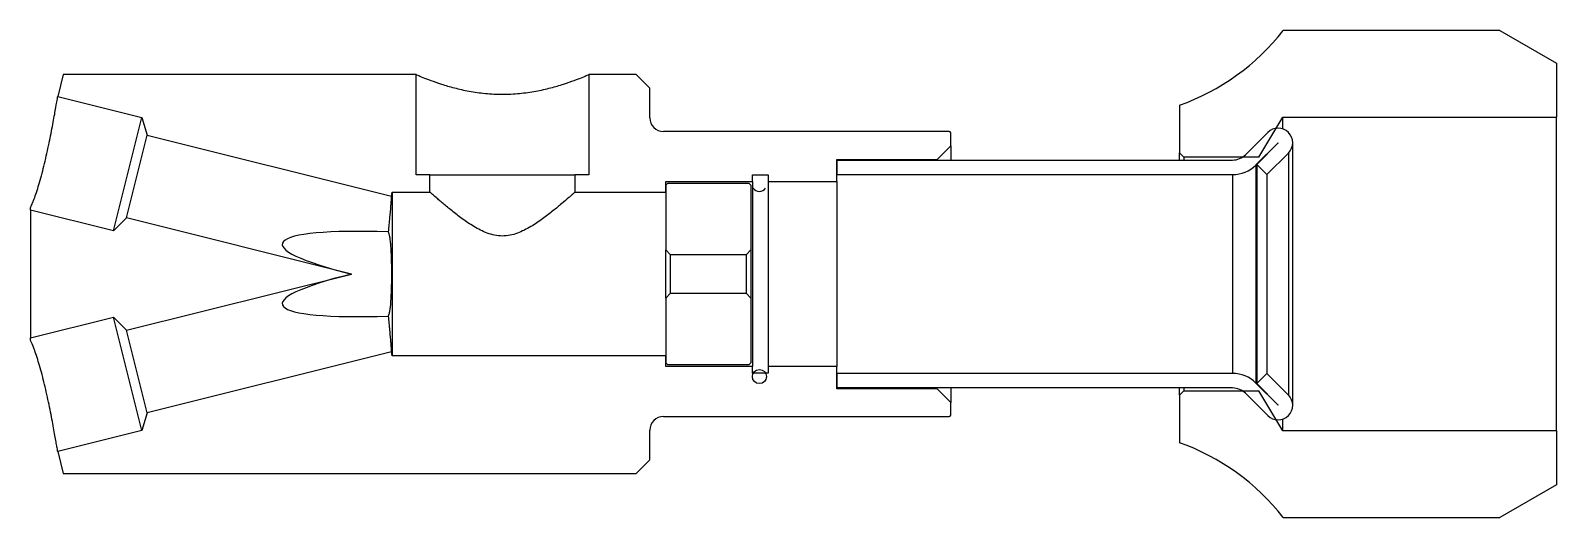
# Model space of a CAD drawing. Header units: inches. Extents: x 0.18 to 3.52, y 0.21 to 1.28.
import ezdxf

# ---------------------------------------------------------------- set-up
doc = ezdxf.new("R2010")
doc.units = ezdxf.units.IN
doc.header["$MEASUREMENT"] = 0

msp = doc.modelspace()

# ---------------------------------------------------------------- linework, layer by layer
at = {"color": 7, "linetype": 'Continuous', "lineweight": 25}
for p, q in [((3.4005, 1.2798), (2.925, 1.2798)), ((3.4005, 1.2798), (3.5244, 1.2082)), ((3.5244, 1.2082), (3.5244, 1.0895)), ((0.2496, 1.1832), (0.2375, 1.1347)), ((1.0234, 1.1832), (0.2496, 1.1832)), ((1.0234, 0.9632), (1.0234, 1.1832)), ((1.5059, 1.1832), (1.4024, 1.1832)), ((1.4024, 1.1832), (1.4024, 0.9632)), ((1.5059, 1.1832), (1.5359, 1.1532)), ((1.5359, 1.0882), (1.5359, 1.1532)), ((0.2375, 1.1347), (0.4218, 1.0887)), ((2.6974, 1.1157), (2.6974, 1.0117)), ((0.3599, 0.8403), (0.4218, 1.0887)), ((0.4218, 1.0887), (0.4336, 1.0503)), ((2.8717, 1.0017), (2.9244, 1.0895)), ((2.9244, 1.0895), (3.5244, 1.0895)), ((2.9244, 1.064), (2.9244, 1.0895)), ((3.5244, 0.402), (3.5244, 1.0895)), ((0.3884, 0.8688), (0.4336, 1.0503)), ((0.4336, 1.0503), (0.9694, 0.9167)), ((2.1929, 1.0582), (1.5659, 1.0582)), ((2.1959, 1.0272), (2.1959, 1.0552)), ((2.8424, 1.0074), (2.8913, 1.0563)), ((2.1959, 1.0272), (2.1659, 0.9972)), ((2.1959, 1.0272), (2.1959, 0.9957)), ((2.7074, 1.0017), (2.6974, 1.0117)), ((2.6974, 0.9957), (2.6974, 1.0117)), ((2.865, 0.9848), (2.9139, 1.0337)), ((2.8669, 0.986), (2.9143, 1.0334)), ((2.9365, 1.0111), (2.8892, 0.9637)), ((2.9143, 1.0334), (2.9139, 1.0337)), ((2.9139, 1.0337), (2.9139, 1.033)), ((2.9365, 1.0111), (2.9365, 0.4803)), ((2.9459, 0.4577), (2.9459, 1.0337)), ((1.9459, 0.9972), (2.1659, 0.9972)), ((1.9459, 0.9487), (1.9459, 0.9972)), ((1.9459, 0.9957), (1.9459, 0.9637)), ((1.9459, 0.9957), (2.8141, 0.9957)), ((2.1659, 0.9957), (2.1659, 0.9972)), ((2.8717, 1.0017), (2.7074, 1.0017)), ((2.7074, 1.0017), (2.7074, 0.9957)), ((2.865, 0.9848), (2.865, 0.5066)), ((2.8892, 0.9637), (2.8669, 0.986)), ((2.8669, 0.986), (2.8669, 0.5054)), ((1.0539, 0.9632), (1.0234, 0.9632)), ((1.0539, 0.9632), (1.3719, 0.9632)), ((1.0539, 0.9252), (1.0539, 0.9632)), ((1.3719, 0.9632), (1.3719, 0.9252)), ((1.4024, 0.9632), (1.3719, 0.9632)), ((1.5709, 0.9487), (1.7609, 0.9487)), ((1.5709, 0.9252), (1.5709, 0.9487)), ((1.5709, 0.9402), (1.5759, 0.9452)), ((1.5709, 0.9402), (1.5709, 0.7987)), ((1.5759, 0.9452), (1.7529, 0.9452)), ((1.7529, 0.9452), (1.7579, 0.9402)), ((1.7579, 0.9402), (1.7579, 0.7987)), ((1.7609, 0.9632), (1.7959, 0.9632)), ((1.7609, 0.9487), (1.7609, 0.9632)), ((1.7609, 0.9487), (1.7609, 0.5427)), ((1.7959, 0.9632), (1.7959, 0.9487)), ((1.7959, 0.9487), (1.9459, 0.9487)), ((1.7959, 0.9487), (1.7959, 0.5427)), ((1.9459, 0.9637), (2.8141, 0.9637)), ((1.9459, 0.9487), (1.9459, 0.5427)), ((2.8141, 0.9637), (2.8141, 0.5277)), ((2.8892, 0.9637), (2.8892, 0.5277)), ((0.9694, 0.9167), (0.9709, 0.9252)), ((0.9709, 0.9252), (0.9709, 0.5662)), ((0.9709, 0.9252), (1.0539, 0.9252)), ((1.3719, 0.9252), (1.5709, 0.9252)), ((0.1779, 0.8857), (0.1779, 0.8912)), ((0.3599, 0.8403), (0.1779, 0.8857)), ((0.1779, 0.8857), (0.1779, 0.6057)), ((0.3884, 0.8688), (0.3599, 0.8403)), ((0.882, 0.7457), (0.3884, 0.8688)), ((1.5809, 0.7887), (1.5709, 0.7987)), ((1.5709, 0.6927), (1.5709, 0.7987)), ((1.5809, 0.7887), (1.7479, 0.7887)), ((1.5809, 0.7887), (1.5809, 0.7027)), ((1.7579, 0.7987), (1.7479, 0.7887)), ((1.7479, 0.7027), (1.7479, 0.7887)), ((1.7579, 0.7987), (1.7579, 0.6927)), ((0.3884, 0.6226), (0.882, 0.7457)), ((1.5709, 0.6927), (1.5809, 0.7027)), ((1.5709, 0.6927), (1.5709, 0.5512)), ((1.7479, 0.7027), (1.5809, 0.7027)), ((1.7479, 0.7027), (1.7579, 0.6927)), ((1.7579, 0.6927), (1.7579, 0.5512)), ((0.1779, 0.6057), (0.3599, 0.6511)), ((0.4218, 0.4027), (0.3599, 0.6511)), ((0.3599, 0.6511), (0.3884, 0.6226)), ((0.1779, 0.6002), (0.1779, 0.6057)), ((0.4336, 0.4412), (0.3884, 0.6226)), ((0.9694, 0.5748), (0.4336, 0.4412)), ((0.9709, 0.5662), (0.9694, 0.5748)), ((1.5709, 0.5662), (0.9709, 0.5662)), ((1.5709, 0.5427), (1.5709, 0.5662)), ((1.5759, 0.5462), (1.5709, 0.5512)), ((1.7609, 0.5427), (1.5709, 0.5427)), ((1.7529, 0.5462), (1.5759, 0.5462)), ((1.7579, 0.5512), (1.7529, 0.5462)), ((1.7609, 0.5282), (1.7609, 0.5427)), ((1.7959, 0.5427), (1.7959, 0.5282)), ((1.9459, 0.5427), (1.7959, 0.5427)), ((1.9459, 0.4942), (1.9459, 0.5427)), ((1.7959, 0.5282), (1.7609, 0.5282)), ((1.9459, 0.5277), (1.9459, 0.4957)), ((2.8141, 0.5277), (1.9459, 0.5277)), ((2.9139, 0.4577), (2.865, 0.5066)), ((2.8669, 0.5054), (2.8892, 0.5277)), ((2.9143, 0.4581), (2.8669, 0.5054)), ((2.8892, 0.5277), (2.9365, 0.4803)), ((2.8141, 0.4957), (1.9459, 0.4957)), ((2.1659, 0.4942), (1.9459, 0.4942)), ((2.1659, 0.4942), (2.1659, 0.4957)), ((2.1659, 0.4942), (2.1959, 0.4642)), ((2.1959, 0.4957), (2.1959, 0.4642)), ((2.6974, 0.4797), (2.6974, 0.4957)), ((2.6974, 0.4797), (2.7074, 0.4897)), ((2.6974, 0.4797), (2.6974, 0.3757)), ((2.7074, 0.4957), (2.7074, 0.4897)), ((2.7074, 0.4897), (2.8717, 0.4897)), ((2.8913, 0.4351), (2.8424, 0.484)), ((2.9244, 0.402), (2.8717, 0.4897)), ((0.4336, 0.4412), (0.4218, 0.4027)), ((2.1959, 0.4362), (2.1959, 0.4642)), ((2.9139, 0.4584), (2.9139, 0.4577)), ((2.9139, 0.4577), (2.9143, 0.4581)), ((0.4218, 0.4027), (0.2375, 0.3567)), ((1.5359, 0.3382), (1.5359, 0.4032)), ((1.5659, 0.4332), (2.1929, 0.4332)), ((2.9244, 0.402), (2.9244, 0.4275)), ((3.5244, 0.402), (2.9244, 0.402)), ((3.5244, 0.402), (3.5244, 0.2832)), ((0.2375, 0.3567), (0.2496, 0.3082)), ((1.5359, 0.3382), (1.5059, 0.3082)), ((0.2496, 0.3082), (1.5059, 0.3082)), ((3.5244, 0.2832), (3.4005, 0.2117)), ((2.925, 0.2117), (3.4005, 0.2117))]:
    msp.add_line(p, q, dxfattribs=at)
msp.add_circle((1.7764, 0.5207), 0.0155, dxfattribs=at)
for centre, radius, start, end in [((2.5306, 1.5871), 0.5, 289.493, 322.0783), ((1.5659, 1.0882), 0.03, 180, 270), ((2.1929, 1.0552), 0.003, 0, 90), ((2.9139, 1.0337), 0.032, 315, 135), ((2.8141, 1.0357), 0.04, 270, 315), ((2.8141, 1.0357), 0.072, 270, 315), ((1.7764, 0.9435), 0.0165, 214.6586, 325.3414), ((2.8141, 0.4557), 0.072, 45, 90), ((2.8141, 0.4557), 0.04, 45, 90), ((2.9139, 0.4577), 0.032, 225, 45), ((2.1929, 0.4362), 0.003, 270, 0), ((1.5659, 0.4032), 0.03, 90, 180), ((2.5306, -0.0956), 0.5, 37.9217, 70.507)]:
    msp.add_arc(centre, radius, start, end, dxfattribs=at)
for major_axis, start_param, end_param in [((0.5385, -0.0661), 2.190842, 3.926991), ((0.5385, 0.0661), 2.356194, 4.092344)]:
    msp.add_ellipse((1.2685, 0.7457), major_axis=major_axis, ratio=0.122785, start_param=start_param, end_param=end_param, dxfattribs=at)
for points, knots in [([(1.0234, 1.1832), (1.0234, 1.1832), (1.0247, 1.1827), (1.0296, 1.1806), (1.0333, 1.179), (1.0429, 1.1751), (1.0488, 1.1728), (1.0625, 1.1677), (1.0703, 1.165), (1.0877, 1.1594), (1.0972, 1.1566), (1.1175, 1.1513), (1.1285, 1.1488), (1.1513, 1.1447), (1.1631, 1.143), (1.1815, 1.1413), (1.1878, 1.1408), (1.2003, 1.1402), (1.2066, 1.1401), (1.2253, 1.14), (1.2378, 1.1406), (1.2626, 1.143), (1.2744, 1.1447), (1.2973, 1.1488), (1.3083, 1.1513), (1.3287, 1.1566), (1.3381, 1.1594), (1.3555, 1.165), (1.3634, 1.1677), (1.377, 1.1728), (1.3829, 1.1751), (1.3926, 1.179), (1.3962, 1.1806), (1.4011, 1.1827), (1.4024, 1.1832), (1.4024, 1.1832)], [0, 0, 0, 0, 0.0625, 0.0625, 0.125, 0.125, 0.1875, 0.1875, 0.25, 0.25, 0.3125, 0.3125, 0.375, 0.375, 0.4375, 0.4375, 0.46875, 0.46875, 0.5, 0.5, 0.5625, 0.5625, 0.625, 0.625, 0.6875, 0.6875, 0.75, 0.75, 0.8125, 0.8125, 0.875, 0.875, 0.9375, 0.9375, 1, 1, 1, 1]), ([(0.1779, 0.8912), (0.1788, 0.8932), (0.18, 0.8958), (0.1827, 0.9022), (0.1842, 0.906), (0.1874, 0.9147), (0.1891, 0.9195), (0.1927, 0.93), (0.1945, 0.9359), (0.1982, 0.9482), (0.2, 0.9546), (0.2037, 0.9682), (0.2055, 0.9754), (0.2091, 0.9898), (0.2108, 0.9971), (0.2142, 1.012), (0.2158, 1.0195), (0.2189, 1.0342), (0.2204, 1.0414), (0.2233, 1.0556), (0.2246, 1.0626), (0.2271, 1.0756), (0.2282, 1.0818), (0.2304, 1.0936), (0.2314, 1.099), (0.2339, 1.1137), (0.2353, 1.1215), (0.237, 1.132), (0.2375, 1.1347), (0.2375, 1.1347)], [0, 0, 0, 0, 0.0625, 0.0625, 0.125, 0.125, 0.1875, 0.1875, 0.25, 0.25, 0.3125, 0.3125, 0.375, 0.375, 0.4375, 0.4375, 0.5, 0.5, 0.5625, 0.5625, 0.625, 0.625, 0.6875, 0.6875, 0.75, 0.75, 0.875, 0.875, 1, 1, 1, 1]), ([(0.9694, 0.9167), (0.9694, 0.9167), (0.9694, 0.9162), (0.9692, 0.9142), (0.9691, 0.9128), (0.9686, 0.907), (0.9681, 0.9014), (0.9669, 0.8869), (0.9662, 0.8784), (0.9648, 0.864), (0.9644, 0.859), (0.9634, 0.8487), (0.9628, 0.8434), (0.9623, 0.8379)], [0, 0, 0, 0, 0.125, 0.125, 0.25, 0.25, 0.5, 0.5, 0.75, 0.75, 0.875, 0.875, 1, 1, 1, 1]), ([(1.3719, 0.9252), (1.3719, 0.9252), (1.3707, 0.9241), (1.3672, 0.9211), (1.3657, 0.9198), (1.3623, 0.9168), (1.3604, 0.9151), (1.3539, 0.9095), (1.3486, 0.9049), (1.3369, 0.8951), (1.3305, 0.8897), (1.3164, 0.8785), (1.3087, 0.8726), (1.2927, 0.8609), (1.2842, 0.8551), (1.2659, 0.8442), (1.2562, 0.8391), (1.2405, 0.8333), (1.235, 0.8317), (1.224, 0.8296), (1.2184, 0.829), (1.2069, 0.829), (1.2013, 0.8297), (1.1903, 0.8319), (1.1848, 0.8335), (1.1692, 0.8393), (1.1596, 0.8443), (1.1413, 0.8553), (1.1328, 0.8611), (1.1169, 0.8727), (1.1094, 0.8786), (1.0952, 0.8898), (1.0887, 0.8952), (1.08, 0.9026), (1.0772, 0.9049), (1.0721, 0.9093), (1.0697, 0.9114), (1.0632, 0.917), (1.0598, 0.92), (1.0551, 0.9242), (1.0539, 0.9252), (1.0539, 0.9252)], [0, 0, 0, 0, 0.0625, 0.0625, 0.09375, 0.09375, 0.125, 0.125, 0.1875, 0.1875, 0.25, 0.25, 0.3125, 0.3125, 0.375, 0.375, 0.4375, 0.4375, 0.46875, 0.46875, 0.5, 0.5, 0.53125, 0.53125, 0.5625, 0.5625, 0.625, 0.625, 0.6875, 0.6875, 0.75, 0.75, 0.8125, 0.8125, 0.84375, 0.84375, 0.875, 0.875, 0.9375, 0.9375, 1, 1, 1, 1]), ([(0.9623, 0.8379), (0.9628, 0.837), (0.9634, 0.8357), (0.9644, 0.832), (0.9648, 0.8298), (0.9657, 0.8244), (0.9661, 0.8213), (0.9669, 0.8143), (0.9672, 0.8105), (0.9678, 0.8022), (0.9681, 0.7976), (0.9686, 0.7882), (0.9688, 0.7832), (0.9691, 0.7729), (0.9692, 0.7675), (0.9694, 0.7567), (0.9694, 0.7513), (0.9694, 0.7402), (0.9694, 0.7347), (0.9692, 0.7239), (0.9691, 0.7186), (0.9686, 0.703), (0.9681, 0.6936), (0.9669, 0.6767), (0.9662, 0.6698), (0.9648, 0.6617), (0.9644, 0.6594), (0.9634, 0.6558), (0.9628, 0.6544), (0.9623, 0.6535)], [0, 0, 0, 0, 0.0625, 0.0625, 0.125, 0.125, 0.1875, 0.1875, 0.25, 0.25, 0.3125, 0.3125, 0.375, 0.375, 0.4375, 0.4375, 0.5, 0.5, 0.5625, 0.5625, 0.625, 0.625, 0.75, 0.75, 0.875, 0.875, 0.9375, 0.9375, 1, 1, 1, 1]), ([(0.9623, 0.6535), (0.9628, 0.6481), (0.9634, 0.6427), (0.9644, 0.6324), (0.9648, 0.6274), (0.9657, 0.6179), (0.9661, 0.6132), (0.9669, 0.6048), (0.9672, 0.6009), (0.9678, 0.5937), (0.9681, 0.5905), (0.9686, 0.5849), (0.9688, 0.5825), (0.9691, 0.5787), (0.9692, 0.5772), (0.9694, 0.5753), (0.9694, 0.5748), (0.9694, 0.5748)], [0, 0, 0, 0, 0.125, 0.125, 0.25, 0.25, 0.375, 0.375, 0.5, 0.5, 0.625, 0.625, 0.75, 0.75, 0.875, 0.875, 1, 1, 1, 1]), ([(0.2375, 0.3567), (0.2375, 0.3567), (0.2374, 0.3574), (0.2369, 0.3601), (0.2366, 0.3621), (0.2357, 0.3673), (0.2352, 0.3706), (0.2338, 0.3783), (0.2331, 0.3827), (0.2313, 0.3925), (0.2304, 0.398), (0.2282, 0.4096), (0.2271, 0.4158), (0.2246, 0.4289), (0.2232, 0.4359), (0.2204, 0.45), (0.2189, 0.4573), (0.2158, 0.472), (0.2142, 0.4796), (0.2108, 0.4943), (0.2091, 0.5017), (0.2055, 0.5162), (0.2037, 0.5233), (0.2, 0.5368), (0.1982, 0.5433), (0.1945, 0.5557), (0.1927, 0.5615), (0.1891, 0.572), (0.1874, 0.5768), (0.1825, 0.5899), (0.1798, 0.5962), (0.1779, 0.6002)], [0, 0, 0, 0, 0.0625, 0.0625, 0.125, 0.125, 0.1875, 0.1875, 0.25, 0.25, 0.3125, 0.3125, 0.375, 0.375, 0.4375, 0.4375, 0.5, 0.5, 0.5625, 0.5625, 0.625, 0.625, 0.6875, 0.6875, 0.75, 0.75, 0.8125, 0.8125, 0.875, 0.875, 1, 1, 1, 1])]:
    msp.add_open_spline(points, degree=3, knots=knots, dxfattribs=at)

doc.saveas('drawing.dxf')
